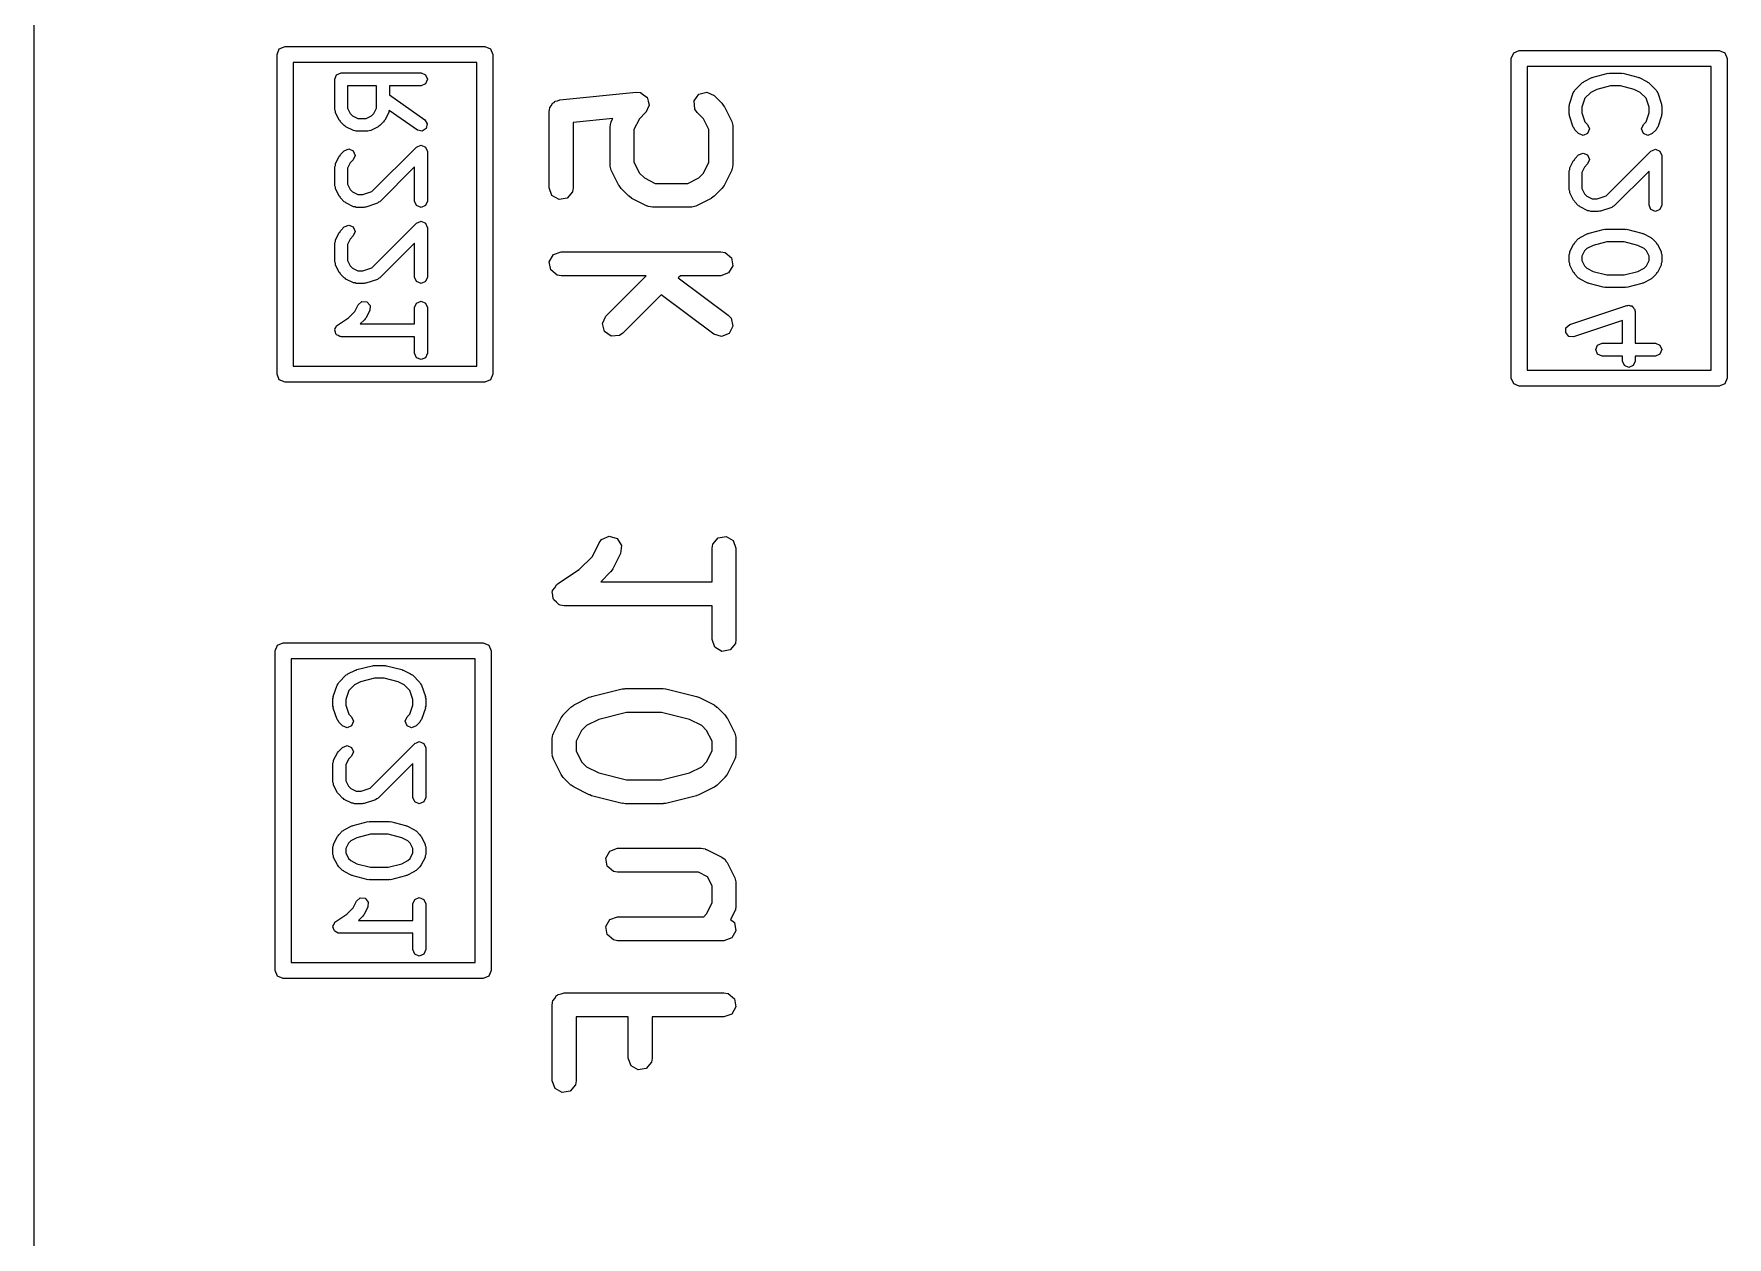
# Model space of a CAD drawing. Extents: x 98.9 to 179, y -122.8 to -42.7.
# Drawn here: x 144.71 to 155.3, y -103.57 to -96.04 of the extents above; entities that cross this region are included whole.
import ezdxf

# ---------------------------------------------------------------- set-up
doc = ezdxf.new("R2010")
doc.units = 0
doc.layers.add('BLACK', color=7, linetype='CONTINUOUS')

msp = doc.modelspace()

# ---------------------------------------------------------------- linework, layer by layer
at = {"layer": 'BLACK', "linetype": 'CONTINUOUS'}
for p, q in [((144.707, -94.9778), (144.707, -105.464)), ((146.228, -96.1723), (146.242, -96.1369)), ((146.228, -98.1723), (146.228, -96.1723)), ((146.242, -96.1369), (146.278, -96.1223)), ((146.278, -96.1223), (147.528, -96.1223)), ((147.528, -96.1223), (147.563, -96.1369)), ((147.563, -96.1369), (147.578, -96.1723)), ((147.578, -96.1723), (147.578, -98.1723)), ((153.949, -96.1977), (153.964, -96.1623)), ((153.964, -96.1623), (153.999, -96.1477)), ((153.999, -96.1477), (155.249, -96.1477)), ((155.249, -96.1477), (155.285, -96.1623)), ((155.285, -96.1623), (155.299, -96.1977)), ((146.328, -96.2223), (146.328, -98.1223)), ((147.478, -96.2223), (146.328, -96.2223)), ((147.478, -98.1223), (147.478, -96.2223)), ((153.949, -98.1977), (153.949, -96.1977)), ((154.049, -96.2477), (154.049, -98.1477)), ((155.199, -96.2477), (154.049, -96.2477)), ((155.199, -98.1477), (155.199, -96.2477)), ((155.299, -96.1977), (155.299, -98.1977)), ((146.589, -96.3271), (146.601, -96.2988)), ((146.589, -96.5175), (146.589, -96.3271)), ((146.601, -96.2988), (146.629, -96.2871)), ((146.629, -96.2871), (147.129, -96.2871)), ((146.669, -96.3671), (146.669, -96.5081)), ((146.851, -96.3671), (146.669, -96.3671)), ((146.851, -96.5081), (146.851, -96.3671)), ((147.129, -96.3671), (146.931, -96.3671)), ((146.931, -96.3671), (146.931, -96.4253)), ((147.129, -96.2871), (147.157, -96.2988)), ((147.157, -96.3553), (147.129, -96.3671)), ((147.157, -96.2988), (147.169, -96.3271)), ((147.169, -96.3271), (147.157, -96.3553)), ((154.346, -96.3956), (154.394, -96.348)), ((154.394, -96.348), (154.4, -96.3455)), ((154.4, -96.3455), (154.404, -96.3405)), ((154.404, -96.3405), (154.452, -96.3167)), ((154.452, -96.3167), (154.456, -96.3164)), ((154.456, -96.3164), (154.46, -96.3137)), ((154.46, -96.3137), (154.555, -96.2898)), ((154.57, -96.3687), (154.484, -96.3902)), ((154.555, -96.2898), (154.56, -96.2906)), ((154.56, -96.2906), (154.565, -96.2887)), ((154.565, -96.2887), (154.636, -96.2887)), ((154.631, -96.3687), (154.57, -96.3687)), ((154.718, -96.3902), (154.631, -96.3687)), ((154.636, -96.2887), (154.641, -96.2906)), ((154.641, -96.2906), (154.646, -96.2898)), ((154.646, -96.2898), (154.741, -96.3137)), ((154.741, -96.3137), (154.745, -96.3164)), ((154.745, -96.3164), (154.749, -96.3167)), ((154.749, -96.3167), (154.797, -96.3405)), ((154.797, -96.3405), (154.801, -96.3455)), ((154.801, -96.3455), (154.807, -96.348)), ((154.807, -96.348), (154.855, -96.3956)), ((146.931, -96.4253), (147.152, -96.58)), ((147.935, -96.5038), (147.945, -96.4916)), ((147.945, -96.4916), (147.951, -96.4771)), ((147.951, -96.4771), (147.961, -96.4725)), ((147.961, -96.4725), (147.968, -96.4645)), ((147.968, -96.4645), (147.983, -96.4617)), ((147.983, -96.4617), (147.998, -96.4548)), ((147.998, -96.4548), (148.474, -96.4072)), ((148.474, -96.4072), (148.5, -96.4091)), ((148.5, -96.4091), (148.5, -96.4094)), ((148.5, -96.4094), (148.501, -96.4094)), ((148.501, -96.4094), (148.521, -96.4238)), ((148.521, -96.4238), (148.542, -96.438)), ((148.542, -96.438), (148.542, -96.4385)), ((148.542, -96.4385), (148.543, -96.4388)), ((148.543, -96.4388), (148.549, -96.4632)), ((148.556, -96.4884), (148.545, -96.5112)), ((148.549, -96.4632), (148.556, -96.4874)), ((148.556, -96.4874), (148.556, -96.4879)), ((148.556, -96.4879), (148.556, -96.4884)), ((148.837, -96.4624), (148.867, -96.4204)), ((148.842, -96.5135), (148.837, -96.4624)), ((148.867, -96.4204), (148.916, -96.4071)), ((148.916, -96.4071), (148.963, -96.4288)), ((148.963, -96.4288), (149.011, -96.4764)), ((149.011, -96.4764), (149.023, -96.4948)), ((154.311, -96.4953), (154.313, -96.4892)), ((154.313, -96.4827), (154.336, -96.4112)), ((154.313, -96.4892), (154.313, -96.4827)), ((154.336, -96.4112), (154.343, -96.4042)), ((154.343, -96.4042), (154.346, -96.3956)), ((154.409, -96.4455), (154.391, -96.5018)), ((154.446, -96.4091), (154.409, -96.4455)), ((154.484, -96.3902), (154.446, -96.4091)), ((154.755, -96.4091), (154.718, -96.3902)), ((154.792, -96.4455), (154.755, -96.4091)), ((154.811, -96.5018), (154.792, -96.4455)), ((154.855, -96.3956), (154.859, -96.4042)), ((154.859, -96.4042), (154.865, -96.4112)), ((154.865, -96.4112), (154.889, -96.4827)), ((154.889, -96.4827), (154.888, -96.4892)), ((154.888, -96.4892), (154.891, -96.4953)), ((146.593, -96.5261), (146.589, -96.5175)), ((146.593, -96.5354), (146.593, -96.5261)), ((146.617, -96.583), (146.593, -96.5354)), ((146.622, -96.5874), (146.617, -96.583)), ((146.625, -96.5934), (146.622, -96.5874)), ((146.648, -96.6172), (146.625, -96.5934)), ((146.669, -96.5081), (146.686, -96.5415)), ((146.686, -96.5415), (146.7, -96.5561)), ((146.7, -96.5561), (146.734, -96.5728)), ((146.734, -96.5728), (146.786, -96.5728)), ((146.786, -96.5728), (146.82, -96.5561)), ((146.82, -96.5561), (146.834, -96.5415)), ((146.834, -96.5415), (146.851, -96.5081)), ((146.895, -96.5934), (146.872, -96.6172)), ((146.898, -96.5874), (146.895, -96.5934)), ((146.903, -96.583), (146.898, -96.5874)), ((146.927, -96.5354), (146.903, -96.583)), ((146.929, -96.5217), (146.927, -96.5261)), ((146.927, -96.5261), (146.927, -96.5354)), ((147.106, -96.6455), (146.929, -96.5217)), ((147.152, -96.58), (147.168, -96.6058)), ((147.93, -96.5238), (147.932, -96.521)), ((147.931, -96.5255), (147.93, -96.5238)), ((147.93, -96.5294), (147.931, -96.5255)), ((147.93, -97.0056), (147.93, -96.5294)), ((147.932, -96.521), (147.935, -96.5038)), ((148.328, -96.5725), (148.08, -96.5973)), ((148.08, -96.5973), (148.08, -97.0056)), ((148.311, -96.6247), (148.316, -96.599)), ((148.316, -96.599), (148.319, -96.5956)), ((148.319, -96.5911), (148.328, -96.5725)), ((148.319, -96.5956), (148.319, -96.5911)), ((148.495, -96.5739), (148.461, -96.6424)), ((148.534, -96.5349), (148.495, -96.5739)), ((148.535, -96.5344), (148.534, -96.5349)), ((148.545, -96.5112), (148.535, -96.5342)), ((148.535, -96.5342), (148.535, -96.5344)), ((148.857, -96.5349), (148.842, -96.5135)), ((148.896, -96.5739), (148.857, -96.5349)), ((148.93, -96.6424), (148.896, -96.5739)), ((149.023, -96.4948), (149.025, -96.4959)), ((149.025, -96.4959), (149.072, -96.5911)), ((149.072, -96.5911), (149.08, -96.6161)), ((154.311, -96.5429), (154.311, -96.4953)), ((154.313, -96.549), (154.311, -96.5429)), ((154.313, -96.5556), (154.313, -96.549)), ((154.336, -96.627), (154.313, -96.5556)), ((154.391, -96.5018), (154.391, -96.5364)), ((154.391, -96.5364), (154.409, -96.5928)), ((154.409, -96.5928), (154.426, -96.6099)), ((154.775, -96.6099), (154.792, -96.5928)), ((154.792, -96.5928), (154.811, -96.5364)), ((154.811, -96.5364), (154.811, -96.5018)), ((154.889, -96.5556), (154.865, -96.627)), ((154.891, -96.5429), (154.888, -96.549)), ((154.888, -96.549), (154.889, -96.5556)), ((154.891, -96.4953), (154.891, -96.5429)), ((146.654, -96.6198), (146.648, -96.6172)), ((146.659, -96.6247), (146.654, -96.6198)), ((146.706, -96.6486), (146.659, -96.6247)), ((146.716, -96.6492), (146.706, -96.6486)), ((146.724, -96.6528), (146.716, -96.6492)), ((146.796, -96.6528), (146.724, -96.6528)), ((146.804, -96.6492), (146.796, -96.6528)), ((146.814, -96.6486), (146.804, -96.6492)), ((146.861, -96.6247), (146.814, -96.6486)), ((146.865, -96.6198), (146.861, -96.6247)), ((146.872, -96.6172), (146.865, -96.6198)), ((147.136, -96.6522), (147.106, -96.6455)), ((147.162, -96.6357), (147.136, -96.6522)), ((147.168, -96.6058), (147.162, -96.6357)), ((148.311, -96.8628), (148.311, -96.6247)), ((148.461, -96.6424), (148.461, -96.8451)), ((148.93, -96.8451), (148.93, -96.6424)), ((149.08, -96.6161), (149.079, -96.6205)), ((149.079, -96.6205), (149.08, -96.6247)), ((149.08, -96.6247), (149.08, -96.8628)), ((154.343, -96.634), (154.336, -96.627)), ((154.346, -96.6426), (154.343, -96.634)), ((154.37, -96.6665), (154.346, -96.6426)), ((154.398, -96.6782), (154.37, -96.6665)), ((154.426, -96.6665), (154.398, -96.6782)), ((154.426, -96.6099), (154.438, -96.6382)), ((154.438, -96.6382), (154.426, -96.6665)), ((154.763, -96.6382), (154.775, -96.6099)), ((154.775, -96.6665), (154.763, -96.6382)), ((154.803, -96.6782), (154.775, -96.6665)), ((154.831, -96.6665), (154.803, -96.6782)), ((154.855, -96.6426), (154.831, -96.6665)), ((154.859, -96.634), (154.855, -96.6426)), ((154.865, -96.627), (154.859, -96.634)), ((146.593, -96.8568), (146.617, -96.8092)), ((146.617, -96.8092), (146.622, -96.8049)), ((146.622, -96.8049), (146.625, -96.7988)), ((146.625, -96.7988), (146.648, -96.775)), ((146.648, -96.775), (146.677, -96.7633)), ((146.677, -96.7633), (146.705, -96.775)), ((146.705, -96.775), (146.717, -96.8033)), ((146.717, -96.8033), (146.705, -96.8315)), ((146.822, -97.0302), (147.101, -96.7512)), ((147.101, -96.7512), (147.109, -96.7477)), ((147.109, -96.7477), (147.129, -96.7394)), ((147.129, -96.7394), (147.157, -96.7512)), ((147.157, -96.7512), (147.169, -96.7794)), ((147.169, -96.7794), (147.169, -97.089)), ((154.346, -96.8242), (154.37, -96.8004)), ((154.37, -96.8004), (154.398, -96.7887)), ((154.398, -96.7887), (154.426, -96.8004)), ((154.426, -96.8004), (154.438, -96.8287)), ((154.543, -97.0556), (154.822, -96.7766)), ((154.822, -96.7766), (154.832, -96.7724)), ((154.832, -96.7724), (154.851, -96.7648)), ((154.851, -96.7648), (154.879, -96.7766)), ((154.879, -96.7766), (154.891, -96.8048)), ((154.891, -96.8048), (154.891, -97.1144)), ((146.589, -96.8747), (146.593, -96.8661)), ((146.589, -96.9937), (146.589, -96.8747)), ((146.593, -96.8661), (146.593, -96.8568)), ((146.686, -96.8508), (146.669, -96.8841)), ((146.669, -96.8841), (146.669, -96.9843)), ((146.705, -96.8315), (146.686, -96.8508)), ((147.089, -96.876), (146.872, -97.0934)), ((147.089, -97.089), (147.089, -96.876)), ((148.313, -96.867), (148.311, -96.8628)), ((148.312, -96.8713), (148.313, -96.867)), ((148.319, -96.8963), (148.312, -96.8713)), ((148.367, -96.9916), (148.319, -96.8963)), ((148.461, -96.8451), (148.495, -96.9136)), ((148.495, -96.9136), (148.526, -96.944)), ((148.866, -96.944), (148.896, -96.9136)), ((148.896, -96.9136), (148.93, -96.8451)), ((149.072, -96.8963), (149.025, -96.9916)), ((149.073, -96.8919), (149.072, -96.8963)), ((149.076, -96.8884), (149.073, -96.8919)), ((149.08, -96.8628), (149.076, -96.8884)), ((154.311, -96.9001), (154.314, -96.8915)), ((154.311, -97.0191), (154.311, -96.9001)), ((154.314, -96.8915), (154.315, -96.8822)), ((154.315, -96.8822), (154.339, -96.8346)), ((154.339, -96.8346), (154.344, -96.8303)), ((154.344, -96.8303), (154.346, -96.8242)), ((154.407, -96.8762), (154.391, -96.9095)), ((154.391, -96.9095), (154.391, -97.0097)), ((154.426, -96.8569), (154.407, -96.8762)), ((154.438, -96.8287), (154.426, -96.8569)), ((154.811, -96.9014), (154.593, -97.1188)), ((154.811, -97.1144), (154.811, -96.9014)), ((146.593, -97.0023), (146.589, -96.9937)), ((146.593, -97.0116), (146.593, -97.0023)), ((146.617, -97.0592), (146.593, -97.0116)), ((146.669, -96.9843), (146.686, -97.0177)), ((146.686, -97.0177), (146.7, -97.0323)), ((147.948, -97.0538), (147.93, -97.0056)), ((148.08, -97.0056), (148.076, -97.0313)), ((148.368, -96.9927), (148.367, -96.9916)), ((148.381, -97.011), (148.368, -96.9927)), ((148.428, -97.0587), (148.381, -97.011)), ((148.526, -96.944), (148.594, -96.9783)), ((148.594, -96.9783), (148.797, -96.9783)), ((148.797, -96.9783), (148.866, -96.944)), ((149.011, -97.011), (148.963, -97.0587)), ((149.025, -96.9916), (149.011, -97.0096)), ((149.011, -97.0096), (149.011, -97.011)), ((154.314, -97.0277), (154.311, -97.0191)), ((154.391, -97.0097), (154.407, -97.0431)), ((146.622, -97.0635), (146.617, -97.0592)), ((146.625, -97.0696), (146.622, -97.0635)), ((146.648, -97.0934), (146.625, -97.0696)), ((146.654, -97.096), (146.648, -97.0934)), ((146.659, -97.1009), (146.654, -97.096)), ((146.706, -97.1247), (146.659, -97.1009)), ((146.7, -97.0323), (146.734, -97.049)), ((146.716, -97.1254), (146.706, -97.1247)), ((146.724, -97.129), (146.716, -97.1254)), ((146.734, -97.049), (146.765, -97.049)), ((146.765, -97.049), (146.822, -97.0302)), ((146.778, -97.1264), (146.772, -97.129)), ((146.784, -97.1269), (146.778, -97.1264)), ((146.856, -97.1031), (146.784, -97.1269)), ((146.863, -97.097), (146.856, -97.1031)), ((146.872, -97.0934), (146.863, -97.097)), ((147.101, -97.1172), (147.089, -97.089)), ((147.129, -97.129), (147.101, -97.1172)), ((147.157, -97.1172), (147.129, -97.129)), ((147.169, -97.089), (147.157, -97.1172)), ((147.992, -97.0795), (147.948, -97.0538)), ((148.043, -97.0706), (147.992, -97.0795)), ((148.076, -97.0313), (148.043, -97.0706)), ((148.43, -97.0594), (148.428, -97.0587)), ((148.448, -97.0727), (148.43, -97.0594)), ((148.543, -97.1203), (148.448, -97.0727)), ((148.548, -97.1208), (148.543, -97.1203)), ((148.551, -97.1237), (148.548, -97.1208)), ((148.577, -97.1283), (148.551, -97.1237)), ((148.815, -97.1283), (148.577, -97.1283)), ((148.819, -97.1267), (148.815, -97.1283)), ((148.823, -97.1278), (148.819, -97.1267)), ((148.848, -97.1203), (148.823, -97.1278)), ((148.943, -97.0727), (148.848, -97.1203)), ((148.945, -97.0715), (148.943, -97.0727)), ((148.963, -97.0587), (148.945, -97.0715)), ((154.315, -97.037), (154.314, -97.0277)), ((154.339, -97.0846), (154.315, -97.037)), ((154.344, -97.0889), (154.339, -97.0846)), ((154.346, -97.095), (154.344, -97.0889)), ((154.37, -97.1188), (154.346, -97.095)), ((154.376, -97.1214), (154.37, -97.1188)), ((154.38, -97.1263), (154.376, -97.1214)), ((154.428, -97.1501), (154.38, -97.1263)), ((154.407, -97.0431), (154.422, -97.0577)), ((154.422, -97.0577), (154.455, -97.0744)), ((154.455, -97.0744), (154.487, -97.0744)), ((154.487, -97.0744), (154.543, -97.0556)), ((154.578, -97.1285), (154.506, -97.1523)), ((154.585, -97.1224), (154.578, -97.1285)), ((154.593, -97.1188), (154.585, -97.1224)), ((154.822, -97.1426), (154.811, -97.1144)), ((154.891, -97.1144), (154.879, -97.1426)), ((146.772, -97.129), (146.724, -97.129)), ((146.822, -97.5064), (147.101, -97.2273)), ((147.101, -97.2273), (147.129, -97.2156)), ((147.129, -97.2156), (147.157, -97.2273)), ((147.157, -97.2273), (147.167, -97.2518)), ((154.437, -97.1508), (154.428, -97.1501)), ((154.446, -97.1544), (154.437, -97.1508)), ((154.493, -97.1544), (154.446, -97.1544)), ((154.5, -97.1518), (154.493, -97.1544)), ((154.506, -97.1523), (154.5, -97.1518)), ((154.851, -97.1544), (154.822, -97.1426)), ((154.879, -97.1426), (154.851, -97.1544)), ((146.593, -97.333), (146.617, -97.2854)), ((146.593, -97.3423), (146.593, -97.333)), ((146.617, -97.2854), (146.622, -97.281)), ((146.622, -97.281), (146.625, -97.275)), ((146.625, -97.275), (146.648, -97.2512)), ((146.648, -97.2512), (146.677, -97.2394)), ((146.686, -97.3269), (146.669, -97.3603)), ((146.677, -97.2394), (146.705, -97.2512)), ((146.705, -97.3077), (146.686, -97.3269)), ((146.705, -97.2512), (146.717, -97.2794)), ((146.717, -97.2794), (146.705, -97.3077)), ((147.167, -97.2518), (147.169, -97.2556)), ((147.169, -97.2556), (147.169, -97.5652)), ((154.346, -97.348), (154.37, -97.3242)), ((154.37, -97.3242), (154.376, -97.3217)), ((154.376, -97.3217), (154.38, -97.3167)), ((154.38, -97.3167), (154.428, -97.2929)), ((154.428, -97.2929), (154.432, -97.2926)), ((154.432, -97.2926), (154.436, -97.2898)), ((154.436, -97.2898), (154.531, -97.266)), ((154.531, -97.266), (154.536, -97.2668)), ((154.536, -97.2668), (154.541, -97.2648)), ((154.541, -97.2648), (154.66, -97.2648)), ((154.66, -97.2648), (154.665, -97.2668)), ((154.665, -97.2668), (154.67, -97.266)), ((154.67, -97.266), (154.765, -97.2898)), ((154.765, -97.2898), (154.769, -97.2926)), ((154.769, -97.2926), (154.773, -97.2929)), ((154.773, -97.2929), (154.821, -97.3167)), ((154.821, -97.3167), (154.825, -97.3217)), ((154.825, -97.3217), (154.831, -97.3242)), ((154.831, -97.3242), (154.855, -97.348)), ((146.589, -97.3509), (146.593, -97.3423)), ((146.589, -97.4699), (146.589, -97.3509)), ((146.669, -97.3603), (146.669, -97.4605)), ((147.089, -97.3522), (146.872, -97.5696)), ((147.089, -97.5652), (147.089, -97.3522)), ((147.931, -97.4688), (147.957, -97.4244)), ((147.957, -97.4244), (148.005, -97.4068)), ((148.005, -97.4068), (149.005, -97.4068)), ((149.005, -97.4068), (149.031, -97.4113)), ((149.031, -97.4113), (149.07, -97.4443)), ((149.07, -97.4443), (149.079, -97.4948)), ((154.311, -97.4239), (154.314, -97.4153)), ((154.311, -97.4715), (154.311, -97.4239)), ((154.314, -97.4153), (154.315, -97.406)), ((154.315, -97.406), (154.339, -97.3584)), ((154.339, -97.3584), (154.344, -97.3541)), ((154.344, -97.3541), (154.346, -97.348)), ((154.407, -97.4), (154.391, -97.4333)), ((154.391, -97.4333), (154.391, -97.4621)), ((154.422, -97.3853), (154.407, -97.4)), ((154.46, -97.3664), (154.422, -97.3853)), ((154.546, -97.3448), (154.46, -97.3664)), ((154.655, -97.3448), (154.546, -97.3448)), ((154.741, -97.3664), (154.655, -97.3448)), ((154.779, -97.3853), (154.741, -97.3664)), ((154.794, -97.4), (154.779, -97.3853)), ((154.811, -97.4333), (154.794, -97.4)), ((154.811, -97.4621), (154.811, -97.4333)), ((154.855, -97.348), (154.858, -97.3541)), ((154.858, -97.3541), (154.863, -97.3584)), ((154.863, -97.3584), (154.886, -97.406)), ((154.886, -97.406), (154.887, -97.4153)), ((154.887, -97.4153), (154.891, -97.4239)), ((154.891, -97.4239), (154.891, -97.4715)), ((146.593, -97.4785), (146.589, -97.4699)), ((146.593, -97.4878), (146.593, -97.4785)), ((146.617, -97.5354), (146.593, -97.4878)), ((146.622, -97.5397), (146.617, -97.5354)), ((146.625, -97.5458), (146.622, -97.5397)), ((146.648, -97.5696), (146.625, -97.5458)), ((146.669, -97.4605), (146.686, -97.4938)), ((146.686, -97.4938), (146.7, -97.5085)), ((146.7, -97.5085), (146.734, -97.5252)), ((146.734, -97.5252), (146.765, -97.5252)), ((146.765, -97.5252), (146.822, -97.5064)), ((147.94, -97.5193), (147.931, -97.4688)), ((147.98, -97.5523), (147.94, -97.5193)), ((148.005, -97.5568), (147.98, -97.5523)), ((149.053, -97.5393), (149.005, -97.5568)), ((149.079, -97.4948), (149.053, -97.5393)), ((154.314, -97.4801), (154.311, -97.4715)), ((154.315, -97.4894), (154.314, -97.4801)), ((154.339, -97.537), (154.315, -97.4894)), ((154.344, -97.5413), (154.339, -97.537)), ((154.346, -97.5474), (154.344, -97.5413)), ((154.37, -97.5712), (154.346, -97.5474)), ((154.391, -97.4621), (154.407, -97.4954)), ((154.407, -97.4954), (154.422, -97.5101)), ((154.422, -97.5101), (154.46, -97.529)), ((154.46, -97.529), (154.546, -97.5506)), ((154.546, -97.5506), (154.655, -97.5506)), ((154.655, -97.5506), (154.741, -97.529)), ((154.741, -97.529), (154.779, -97.5101)), ((154.779, -97.5101), (154.794, -97.4954)), ((154.794, -97.4954), (154.811, -97.4621)), ((154.855, -97.5474), (154.831, -97.5712)), ((154.858, -97.5413), (154.855, -97.5474)), ((154.863, -97.537), (154.858, -97.5413)), ((154.886, -97.4894), (154.863, -97.537)), ((154.887, -97.4801), (154.886, -97.4894)), ((154.891, -97.4715), (154.887, -97.4801)), ((146.654, -97.5721), (146.648, -97.5696)), ((146.659, -97.5771), (146.654, -97.5721)), ((146.706, -97.6009), (146.659, -97.5771)), ((146.716, -97.6016), (146.706, -97.6009)), ((146.724, -97.6052), (146.716, -97.6016)), ((146.772, -97.6052), (146.724, -97.6052)), ((146.778, -97.6026), (146.772, -97.6052)), ((146.784, -97.6031), (146.778, -97.6026)), ((146.856, -97.5793), (146.784, -97.6031)), ((146.863, -97.5732), (146.856, -97.5793)), ((146.872, -97.5696), (146.863, -97.5732)), ((147.101, -97.5934), (147.089, -97.5652)), ((147.129, -97.6052), (147.101, -97.5934)), ((147.157, -97.5934), (147.129, -97.6052)), ((147.169, -97.5652), (147.157, -97.5934)), ((148.538, -97.5568), (148.005, -97.5568)), ((148.285, -97.8097), (148.538, -97.5568)), ((148.751, -97.5568), (148.738, -97.5689)), ((148.738, -97.5689), (149.05, -97.8028)), ((149.005, -97.5568), (148.751, -97.5568)), ((154.376, -97.5737), (154.37, -97.5712)), ((154.38, -97.5787), (154.376, -97.5737)), ((154.428, -97.6025), (154.38, -97.5787)), ((154.432, -97.6028), (154.428, -97.6025)), ((154.436, -97.6056), (154.432, -97.6028)), ((154.531, -97.6294), (154.436, -97.6056)), ((154.536, -97.6286), (154.531, -97.6294)), ((154.541, -97.6306), (154.536, -97.6286)), ((154.66, -97.6306), (154.541, -97.6306)), ((154.665, -97.6286), (154.66, -97.6306)), ((154.67, -97.6294), (154.665, -97.6286)), ((154.765, -97.6056), (154.67, -97.6294)), ((154.769, -97.6028), (154.765, -97.6056)), ((154.773, -97.6025), (154.769, -97.6028)), ((154.821, -97.5787), (154.773, -97.6025)), ((154.825, -97.5737), (154.821, -97.5787)), ((154.831, -97.5712), (154.825, -97.5737)), ((146.715, -97.7796), (146.736, -97.7377)), ((146.736, -97.7377), (146.759, -97.7177)), ((146.759, -97.7177), (146.79, -97.7199)), ((146.79, -97.7199), (146.81, -97.743)), ((146.81, -97.743), (146.808, -97.7735)), ((147.089, -97.7556), (147.101, -97.7273)), ((147.089, -97.8585), (147.089, -97.7556)), ((147.101, -97.7273), (147.129, -97.7156)), ((147.129, -97.7156), (147.157, -97.7273)), ((147.157, -97.7273), (147.169, -97.7556)), ((147.169, -97.7556), (147.169, -98.0413)), ((148.631, -97.6761), (148.392, -97.9158)), ((148.96, -97.9228), (148.631, -97.6761)), ((154.314, -97.8621), (154.671, -97.7431)), ((154.671, -97.7431), (154.678, -97.7436)), ((154.678, -97.7436), (154.684, -97.741)), ((154.684, -97.741), (154.693, -97.7446)), ((154.693, -97.7446), (154.702, -97.7453)), ((154.702, -97.7453), (154.706, -97.7502)), ((154.706, -97.7502), (154.712, -97.7527)), ((154.712, -97.7527), (154.716, -97.7613)), ((154.716, -97.7613), (154.722, -97.7684)), ((146.601, -97.8702), (146.605, -97.8686)), ((146.605, -97.8686), (146.607, -97.8652)), ((146.607, -97.8652), (146.675, -97.8198)), ((146.675, -97.8198), (146.715, -97.7796)), ((146.776, -97.8315), (146.749, -97.8585)), ((146.749, -97.8585), (147.089, -97.8585)), ((146.779, -97.8255), (146.776, -97.8315)), ((146.784, -97.8211), (146.779, -97.8255)), ((146.808, -97.7735), (146.784, -97.8211)), ((148.264, -97.8562), (148.285, -97.8097)), ((148.277, -97.9058), (148.264, -97.8562)), ((149.05, -97.8028), (149.068, -97.8218)), ((149.068, -97.8218), (149.08, -97.8717)), ((154.291, -97.8822), (154.314, -97.8621)), ((154.644, -97.8365), (154.339, -97.938)), ((154.644, -97.9791), (154.644, -97.8365)), ((154.722, -97.7684), (154.721, -97.775)), ((154.721, -97.775), (154.724, -97.781)), ((154.724, -97.781), (154.724, -97.9791)), ((146.589, -97.8985), (146.591, -97.8947)), ((146.593, -97.9093), (146.589, -97.8985)), ((146.59, -97.8906), (146.596, -97.881)), ((146.591, -97.8947), (146.59, -97.8906)), ((146.596, -97.9207), (146.593, -97.9093)), ((146.596, -97.881), (146.601, -97.8702)), ((146.599, -97.923), (146.596, -97.9207)), ((146.601, -97.9268), (146.599, -97.923)), ((146.611, -97.9312), (146.601, -97.9268)), ((146.621, -97.9377), (146.611, -97.9312)), ((146.625, -97.9369), (146.621, -97.9377)), ((146.629, -97.9385), (146.625, -97.9369)), ((147.089, -97.9385), (146.629, -97.9385)), ((147.089, -98.0413), (147.089, -97.9385)), ((148.319, -97.9352), (148.277, -97.9058)), ((148.37, -97.9307), (148.319, -97.9352)), ((148.392, -97.9158), (148.37, -97.9307)), ((149.009, -97.9377), (148.96, -97.9228)), ((149.056, -97.9175), (149.009, -97.9377)), ((149.08, -97.8717), (149.056, -97.9175)), ((154.289, -97.9127), (154.291, -97.8822)), ((154.309, -97.9359), (154.289, -97.9127)), ((154.339, -97.938), (154.309, -97.9359)), ((147.101, -98.0696), (147.089, -98.0413)), ((147.129, -98.0813), (147.101, -98.0696)), ((147.157, -98.0696), (147.129, -98.0813)), ((147.169, -98.0413), (147.157, -98.0696)), ((154.477, -98.0191), (154.489, -97.9908)), ((154.489, -98.0474), (154.477, -98.0191)), ((154.489, -97.9908), (154.517, -97.9791)), ((154.517, -98.0591), (154.489, -98.0474)), ((154.517, -97.9791), (154.644, -97.9791)), ((154.644, -98.0591), (154.517, -98.0591)), ((154.644, -98.0906), (154.644, -98.0591)), ((154.724, -97.9791), (154.851, -97.9791)), ((154.851, -98.0591), (154.724, -98.0591)), ((154.724, -98.0591), (154.724, -98.0906)), ((154.851, -97.9791), (154.879, -97.9908)), ((154.879, -98.0474), (154.851, -98.0591)), ((154.879, -97.9908), (154.891, -98.0191)), ((154.891, -98.0191), (154.879, -98.0474)), ((146.242, -98.2077), (146.228, -98.1723)), ((146.328, -98.1223), (147.478, -98.1223)), ((147.578, -98.1723), (147.563, -98.2077)), ((154.049, -98.1477), (155.199, -98.1477)), ((154.656, -98.1188), (154.644, -98.0906)), ((154.684, -98.1306), (154.656, -98.1188)), ((154.712, -98.1188), (154.684, -98.1306)), ((154.724, -98.0906), (154.712, -98.1188)), ((146.278, -98.2223), (146.242, -98.2077)), ((147.528, -98.2223), (146.278, -98.2223)), ((147.563, -98.2077), (147.528, -98.2223)), ((153.964, -98.2331), (153.949, -98.1977)), ((153.999, -98.2477), (153.964, -98.2331)), ((155.249, -98.2477), (153.999, -98.2477)), ((155.285, -98.2331), (155.249, -98.2477)), ((155.299, -98.1977), (155.285, -98.2331)), ((148.201, -99.3129), (148.243, -99.2285)), ((148.243, -99.2285), (148.258, -99.2076)), ((148.258, -99.2076), (148.305, -99.1872)), ((148.305, -99.1872), (148.355, -99.2018)), ((148.355, -99.2018), (148.383, -99.2446)), ((148.383, -99.2446), (148.377, -99.2956)), ((148.949, -99.262), (148.954, -99.2364)), ((148.954, -99.2364), (148.987, -99.1971)), ((148.987, -99.1971), (149.037, -99.1882)), ((149.037, -99.1882), (149.082, -99.2138)), ((149.082, -99.2138), (149.099, -99.262)), ((148.119, -99.3942), (148.201, -99.3129)), ((148.377, -99.2956), (148.329, -99.3908)), ((148.949, -99.4728), (148.949, -99.262)), ((149.099, -99.262), (149.099, -99.8335)), ((147.983, -99.4854), (148.119, -99.3942)), ((148.315, -99.4103), (148.253, -99.4728)), ((148.316, -99.4088), (148.315, -99.4103)), ((148.329, -99.3908), (148.316, -99.4088)), ((147.95, -99.5347), (147.952, -99.531)), ((147.954, -99.5562), (147.95, -99.5347)), ((147.952, -99.5267), (147.965, -99.5092)), ((147.952, -99.531), (147.952, -99.5267)), ((147.955, -99.5779), (147.954, -99.5562)), ((147.965, -99.5092), (147.976, -99.4903)), ((147.976, -99.4903), (147.98, -99.4888)), ((147.98, -99.4888), (147.983, -99.4854)), ((148.253, -99.4728), (148.949, -99.4728)), ((147.958, -99.581), (147.955, -99.5779)), ((147.959, -99.5853), (147.958, -99.581)), ((147.976, -99.5992), (147.959, -99.5853)), ((147.991, -99.615), (147.976, -99.5992)), ((147.995, -99.6155), (147.991, -99.615)), ((147.999, -99.6182), (147.995, -99.6155)), ((148.024, -99.6228), (147.999, -99.6182)), ((148.949, -99.6228), (148.024, -99.6228)), ((148.949, -99.8335), (148.949, -99.6228)), ((146.217, -99.9049), (146.231, -99.8695)), ((146.231, -99.8695), (146.267, -99.8549)), ((146.267, -99.8549), (147.517, -99.8549)), ((147.517, -99.8549), (147.552, -99.8695)), ((147.552, -99.8695), (147.567, -99.9049)), ((148.967, -99.8817), (148.949, -99.8335)), ((149.011, -99.9073), (148.967, -99.8817)), ((149.095, -99.8591), (149.062, -99.8984)), ((149.099, -99.8335), (149.095, -99.8591)), ((146.217, -101.905), (146.217, -99.9049)), ((146.317, -99.9549), (146.317, -101.855)), ((147.467, -99.9549), (146.317, -99.9549)), ((147.467, -101.855), (147.467, -99.9549)), ((147.567, -99.9049), (147.567, -101.905)), ((149.062, -99.8984), (149.011, -99.9073)), ((146.614, -100.103), (146.661, -100.055)), ((146.661, -100.055), (146.667, -100.053)), ((146.667, -100.053), (146.672, -100.048)), ((146.672, -100.048), (146.719, -100.024)), ((146.719, -100.024), (146.724, -100.024)), ((146.724, -100.024), (146.727, -100.021)), ((146.727, -100.021), (146.823, -99.997)), ((146.837, -100.076), (146.751, -100.097)), ((146.823, -99.997), (146.828, -99.9978)), ((146.828, -99.9978), (146.832, -99.9959)), ((146.832, -99.9959), (146.904, -99.9959)), ((146.899, -100.076), (146.837, -100.076)), ((146.985, -100.097), (146.899, -100.076)), ((146.904, -99.9959), (146.908, -99.9978)), ((146.908, -99.9978), (146.913, -99.997)), ((146.913, -99.997), (147.009, -100.021)), ((147.009, -100.021), (147.012, -100.024)), ((147.012, -100.024), (147.017, -100.024)), ((147.017, -100.024), (147.064, -100.048)), ((147.064, -100.048), (147.069, -100.053)), ((147.069, -100.053), (147.075, -100.055)), ((147.075, -100.055), (147.122, -100.103)), ((146.578, -100.203), (146.581, -100.196)), ((146.58, -100.19), (146.604, -100.118)), ((146.581, -100.196), (146.58, -100.19)), ((146.604, -100.118), (146.61, -100.111)), ((146.61, -100.111), (146.614, -100.103)), ((146.677, -100.153), (146.658, -100.209)), ((146.713, -100.116), (146.677, -100.153)), ((146.751, -100.097), (146.713, -100.116)), ((147.023, -100.116), (146.985, -100.097)), ((147.059, -100.153), (147.023, -100.116)), ((147.078, -100.209), (147.059, -100.153)), ((147.122, -100.103), (147.126, -100.111)), ((147.126, -100.111), (147.132, -100.118)), ((147.132, -100.118), (147.156, -100.19)), ((147.156, -100.19), (147.155, -100.196)), ((147.155, -100.196), (147.158, -100.203)), ((148.086, -100.243), (148.181, -100.195)), ((148.181, -100.195), (148.194, -100.191)), ((148.194, -100.191), (148.196, -100.189)), ((148.196, -100.189), (148.387, -100.142)), ((148.387, -100.142), (148.402, -100.141)), ((148.402, -100.141), (148.405, -100.139)), ((148.405, -100.139), (148.643, -100.139)), ((148.643, -100.139), (148.658, -100.142)), ((148.658, -100.142), (148.661, -100.142)), ((148.661, -100.142), (148.852, -100.189)), ((148.852, -100.189), (148.864, -100.195)), ((148.864, -100.195), (148.867, -100.195)), ((148.867, -100.195), (148.962, -100.243)), ((146.578, -100.25), (146.578, -100.203)), ((146.581, -100.256), (146.578, -100.25)), ((146.58, -100.263), (146.581, -100.256)), ((146.604, -100.334), (146.58, -100.263)), ((146.658, -100.209), (146.658, -100.244)), ((146.658, -100.244), (146.677, -100.3)), ((146.677, -100.3), (146.694, -100.317)), ((147.042, -100.317), (147.059, -100.3)), ((147.059, -100.3), (147.078, -100.244)), ((147.078, -100.244), (147.078, -100.209)), ((147.156, -100.263), (147.132, -100.334)), ((147.158, -100.25), (147.155, -100.256)), ((147.155, -100.256), (147.156, -100.263)), ((147.158, -100.203), (147.158, -100.25)), ((148.005, -100.324), (148.018, -100.306)), ((148.018, -100.306), (148.019, -100.304)), ((148.019, -100.304), (148.066, -100.257)), ((148.066, -100.257), (148.085, -100.244)), ((148.085, -100.244), (148.086, -100.243)), ((148.414, -100.289), (148.241, -100.333)), ((148.634, -100.289), (148.414, -100.289)), ((148.808, -100.333), (148.634, -100.289)), ((148.962, -100.243), (148.98, -100.256)), ((148.98, -100.256), (148.982, -100.257)), ((148.982, -100.257), (149.03, -100.304)), ((149.03, -100.304), (149.042, -100.323)), ((146.61, -100.341), (146.604, -100.334)), ((146.614, -100.35), (146.61, -100.341)), ((146.637, -100.374), (146.614, -100.35)), ((146.666, -100.385), (146.637, -100.374)), ((146.694, -100.374), (146.666, -100.385)), ((146.694, -100.317), (146.706, -100.345)), ((146.706, -100.345), (146.694, -100.374)), ((147.03, -100.345), (147.042, -100.317)), ((147.042, -100.374), (147.03, -100.345)), ((147.07, -100.385), (147.042, -100.374)), ((147.099, -100.374), (147.07, -100.385)), ((147.122, -100.35), (147.099, -100.374)), ((147.126, -100.341), (147.122, -100.35)), ((147.132, -100.334), (147.126, -100.341)), ((147.957, -100.419), (148.005, -100.324)), ((148.133, -100.402), (148.099, -100.47)), ((148.164, -100.371), (148.133, -100.402)), ((148.241, -100.333), (148.164, -100.371)), ((148.885, -100.371), (148.808, -100.333)), ((148.915, -100.402), (148.885, -100.371)), ((148.949, -100.47), (148.915, -100.402)), ((149.042, -100.323), (149.044, -100.324)), ((149.044, -100.324), (149.091, -100.419)), ((146.614, -100.531), (146.637, -100.508)), ((146.637, -100.508), (146.666, -100.496)), ((146.666, -100.496), (146.694, -100.508)), ((146.694, -100.508), (146.706, -100.536)), ((146.811, -100.763), (147.09, -100.484)), ((147.09, -100.484), (147.101, -100.479)), ((147.101, -100.479), (147.118, -100.472)), ((147.118, -100.472), (147.146, -100.484)), ((147.146, -100.484), (147.158, -100.512)), ((147.158, -100.512), (147.158, -100.822)), ((147.949, -100.453), (147.954, -100.427)), ((147.949, -100.548), (147.949, -100.453)), ((147.954, -100.427), (147.957, -100.423)), ((147.957, -100.423), (147.957, -100.419)), ((148.099, -100.47), (148.099, -100.53)), ((148.949, -100.53), (148.949, -100.47)), ((149.091, -100.419), (149.099, -100.444)), ((149.099, -100.444), (149.098, -100.448)), ((149.098, -100.448), (149.099, -100.453)), ((149.099, -100.453), (149.099, -100.548)), ((146.578, -100.607), (146.582, -100.599)), ((146.578, -100.726), (146.578, -100.607)), ((146.582, -100.589), (146.606, -100.542)), ((146.582, -100.599), (146.582, -100.589)), ((146.606, -100.542), (146.611, -100.537)), ((146.611, -100.537), (146.614, -100.531)), ((146.675, -100.583), (146.658, -100.617)), ((146.658, -100.617), (146.658, -100.717)), ((146.694, -100.564), (146.675, -100.583)), ((146.706, -100.536), (146.694, -100.564)), ((147.078, -100.609), (146.861, -100.826)), ((147.078, -100.822), (147.078, -100.609)), ((147.951, -100.552), (147.949, -100.548)), ((147.95, -100.556), (147.951, -100.552)), ((147.957, -100.581), (147.95, -100.556)), ((148.005, -100.677), (147.957, -100.581)), ((148.099, -100.53), (148.133, -100.599)), ((148.133, -100.599), (148.164, -100.629)), ((148.885, -100.629), (148.915, -100.599)), ((148.915, -100.599), (148.949, -100.53)), ((149.091, -100.581), (149.044, -100.677)), ((149.092, -100.577), (149.091, -100.581)), ((149.095, -100.573), (149.092, -100.577)), ((149.099, -100.548), (149.095, -100.573)), ((146.582, -100.735), (146.578, -100.726)), ((146.658, -100.717), (146.675, -100.75)), ((148.006, -100.678), (148.005, -100.677)), ((148.019, -100.696), (148.006, -100.678)), ((148.066, -100.744), (148.019, -100.696)), ((148.164, -100.629), (148.241, -100.667)), ((148.241, -100.667), (148.414, -100.711)), ((148.414, -100.711), (148.634, -100.711)), ((148.634, -100.711), (148.808, -100.667)), ((148.808, -100.667), (148.885, -100.629)), ((149.03, -100.696), (148.982, -100.744)), ((149.044, -100.677), (149.03, -100.695)), ((149.03, -100.695), (149.03, -100.696)), ((146.582, -100.744), (146.582, -100.735)), ((146.606, -100.792), (146.582, -100.744)), ((146.611, -100.796), (146.606, -100.792)), ((146.614, -100.802), (146.611, -100.796)), ((146.637, -100.826), (146.614, -100.802)), ((146.643, -100.829), (146.637, -100.826)), ((146.648, -100.834), (146.643, -100.829)), ((146.695, -100.857), (146.648, -100.834)), ((146.675, -100.75), (146.689, -100.765)), ((146.689, -100.765), (146.723, -100.782)), ((146.723, -100.782), (146.754, -100.782)), ((146.754, -100.782), (146.811, -100.763)), ((146.852, -100.83), (146.845, -100.836)), ((146.861, -100.826), (146.852, -100.83)), ((147.09, -100.85), (147.078, -100.822)), ((147.158, -100.822), (147.146, -100.85)), ((148.068, -100.744), (148.066, -100.744)), ((148.086, -100.758), (148.068, -100.744)), ((148.181, -100.805), (148.086, -100.758)), ((148.185, -100.806), (148.181, -100.805)), ((148.196, -100.811), (148.185, -100.806)), ((148.387, -100.859), (148.196, -100.811)), ((148.852, -100.811), (148.661, -100.859)), ((148.855, -100.809), (148.852, -100.811)), ((148.867, -100.805), (148.855, -100.809)), ((148.962, -100.758), (148.867, -100.805)), ((148.964, -100.757), (148.962, -100.758)), ((148.982, -100.744), (148.964, -100.757)), ((146.705, -100.858), (146.695, -100.857)), ((146.713, -100.862), (146.705, -100.858)), ((146.761, -100.862), (146.713, -100.862)), ((146.767, -100.859), (146.761, -100.862)), ((146.773, -100.86), (146.767, -100.859)), ((146.845, -100.836), (146.773, -100.86)), ((147.118, -100.862), (147.09, -100.85)), ((147.146, -100.85), (147.118, -100.862)), ((148.39, -100.858), (148.387, -100.859)), ((148.405, -100.861), (148.39, -100.858)), ((148.643, -100.861), (148.405, -100.861)), ((148.646, -100.86), (148.643, -100.861)), ((148.661, -100.859), (148.646, -100.86)), ((146.614, -101.055), (146.637, -101.031)), ((146.637, -101.031), (146.643, -101.029)), ((146.643, -101.029), (146.648, -101.024)), ((146.648, -101.024), (146.695, -101)), ((146.695, -101), (146.7, -101)), ((146.7, -101), (146.704, -100.997)), ((146.704, -100.997), (146.799, -100.973)), ((146.799, -100.973), (146.804, -100.974)), ((146.804, -100.974), (146.808, -100.972)), ((146.808, -100.972), (146.928, -100.972)), ((146.928, -100.972), (146.932, -100.974)), ((146.932, -100.974), (146.937, -100.973)), ((146.937, -100.973), (147.032, -100.997)), ((147.032, -100.997), (147.036, -101)), ((147.036, -101), (147.041, -101)), ((147.041, -101), (147.088, -101.024)), ((147.088, -101.024), (147.093, -101.029)), ((147.093, -101.029), (147.099, -101.031)), ((147.099, -101.031), (147.122, -101.055)), ((146.578, -101.131), (146.582, -101.122)), ((146.578, -101.179), (146.578, -101.131)), ((146.582, -101.113), (146.606, -101.066)), ((146.582, -101.122), (146.582, -101.113)), ((146.606, -101.066), (146.611, -101.061)), ((146.611, -101.061), (146.614, -101.055)), ((146.675, -101.107), (146.658, -101.141)), ((146.658, -101.141), (146.658, -101.169)), ((146.689, -101.093), (146.675, -101.107)), ((146.727, -101.074), (146.689, -101.093)), ((146.813, -101.052), (146.727, -101.074)), ((146.923, -101.052), (146.813, -101.052)), ((147.009, -101.074), (146.923, -101.052)), ((147.047, -101.093), (147.009, -101.074)), ((147.061, -101.107), (147.047, -101.093)), ((147.078, -101.141), (147.061, -101.107)), ((147.078, -101.169), (147.078, -101.141)), ((147.122, -101.055), (147.125, -101.061)), ((147.125, -101.061), (147.13, -101.066)), ((147.13, -101.066), (147.154, -101.113)), ((147.154, -101.113), (147.154, -101.122)), ((147.154, -101.122), (147.158, -101.131)), ((147.158, -101.131), (147.158, -101.179)), ((148.309, -101.157), (148.358, -101.139)), ((148.358, -101.139), (148.881, -101.139)), ((148.881, -101.139), (148.907, -101.144)), ((148.907, -101.144), (148.91, -101.147)), ((148.91, -101.147), (148.915, -101.147)), ((148.915, -101.147), (149.01, -101.195)), ((146.582, -101.187), (146.578, -101.179)), ((146.582, -101.197), (146.582, -101.187)), ((146.606, -101.244), (146.582, -101.197)), ((146.611, -101.249), (146.606, -101.244)), ((146.614, -101.255), (146.611, -101.249)), ((146.637, -101.278), (146.614, -101.255)), ((146.658, -101.169), (146.675, -101.203)), ((146.675, -101.203), (146.689, -101.217)), ((146.689, -101.217), (146.727, -101.236)), ((146.727, -101.236), (146.813, -101.258)), ((146.813, -101.258), (146.923, -101.258)), ((146.923, -101.258), (147.009, -101.236)), ((147.009, -101.236), (147.047, -101.217)), ((147.047, -101.217), (147.061, -101.203)), ((147.061, -101.203), (147.078, -101.169)), ((147.122, -101.255), (147.099, -101.278)), ((147.125, -101.249), (147.122, -101.255)), ((147.13, -101.244), (147.125, -101.249)), ((147.154, -101.197), (147.13, -101.244)), ((147.158, -101.179), (147.154, -101.187)), ((147.154, -101.187), (147.154, -101.197)), ((148.284, -101.201), (148.309, -101.157)), ((148.293, -101.252), (148.284, -101.201)), ((148.332, -101.285), (148.293, -101.252)), ((149.01, -101.195), (149.031, -101.21)), ((149.031, -101.21), (149.035, -101.221)), ((149.035, -101.221), (149.044, -101.229)), ((149.044, -101.229), (149.091, -101.324)), ((146.643, -101.281), (146.637, -101.278)), ((146.648, -101.286), (146.643, -101.281)), ((146.695, -101.31), (146.648, -101.286)), ((146.7, -101.31), (146.695, -101.31)), ((146.704, -101.313), (146.7, -101.31)), ((146.799, -101.337), (146.704, -101.313)), ((146.804, -101.336), (146.799, -101.337)), ((146.808, -101.338), (146.804, -101.336)), ((146.928, -101.338), (146.808, -101.338)), ((146.932, -101.336), (146.928, -101.338)), ((146.937, -101.337), (146.932, -101.336)), ((147.032, -101.313), (146.937, -101.337)), ((147.036, -101.31), (147.032, -101.313)), ((147.041, -101.31), (147.036, -101.31)), ((147.088, -101.286), (147.041, -101.31)), ((147.093, -101.281), (147.088, -101.286)), ((147.099, -101.278), (147.093, -101.281)), ((148.358, -101.289), (148.332, -101.285)), ((148.864, -101.289), (148.358, -101.289)), ((148.921, -101.318), (148.864, -101.289)), ((148.949, -101.375), (148.921, -101.318)), ((149.091, -101.324), (149.099, -101.349)), ((149.099, -101.349), (149.098, -101.353)), ((149.098, -101.353), (149.099, -101.357)), ((149.099, -101.357), (149.099, -101.5)), ((146.704, -101.512), (146.725, -101.47)), ((146.725, -101.47), (146.748, -101.45)), ((146.748, -101.45), (146.779, -101.452)), ((146.779, -101.452), (146.799, -101.476)), ((147.078, -101.488), (147.09, -101.46)), ((147.09, -101.46), (147.118, -101.448)), ((147.118, -101.448), (147.146, -101.46)), ((147.146, -101.46), (147.158, -101.488)), ((148.949, -101.482), (148.949, -101.375)), ((146.596, -101.598), (146.664, -101.552)), ((146.664, -101.552), (146.704, -101.512)), ((146.765, -101.564), (146.738, -101.591)), ((146.768, -101.558), (146.765, -101.564)), ((146.773, -101.554), (146.768, -101.558)), ((146.797, -101.506), (146.773, -101.554)), ((146.799, -101.476), (146.797, -101.506)), ((147.078, -101.591), (147.078, -101.488)), ((147.158, -101.488), (147.158, -101.774)), ((148.309, -101.586), (148.358, -101.568)), ((148.358, -101.568), (148.898, -101.568)), ((148.898, -101.568), (148.915, -101.551)), ((148.915, -101.551), (148.949, -101.482)), ((149.091, -101.534), (149.065, -101.586)), ((149.092, -101.529), (149.091, -101.534)), ((149.095, -101.526), (149.092, -101.529)), ((149.099, -101.5), (149.095, -101.526)), ((146.578, -101.631), (146.58, -101.627)), ((146.582, -101.642), (146.578, -101.631)), ((146.579, -101.623), (146.585, -101.614)), ((146.58, -101.627), (146.579, -101.623)), ((146.585, -101.653), (146.582, -101.642)), ((146.585, -101.614), (146.59, -101.603)), ((146.588, -101.656), (146.585, -101.653)), ((146.59, -101.659), (146.588, -101.656)), ((146.59, -101.603), (146.594, -101.601)), ((146.6, -101.664), (146.59, -101.659)), ((146.594, -101.601), (146.596, -101.598)), ((146.61, -101.67), (146.6, -101.664)), ((146.614, -101.67), (146.61, -101.67)), ((146.618, -101.671), (146.614, -101.67)), ((147.078, -101.671), (146.618, -101.671)), ((146.738, -101.591), (147.078, -101.591)), ((147.078, -101.774), (147.078, -101.671)), ((148.284, -101.63), (148.309, -101.586)), ((148.293, -101.68), (148.284, -101.63)), ((148.332, -101.713), (148.293, -101.68)), ((149.065, -101.586), (149.089, -101.605)), ((149.098, -101.656), (149.072, -101.7)), ((149.089, -101.605), (149.098, -101.656)), ((147.09, -101.802), (147.078, -101.774)), ((147.158, -101.774), (147.146, -101.802)), ((148.358, -101.718), (148.332, -101.713)), ((149.024, -101.718), (148.358, -101.718)), ((149.072, -101.7), (149.024, -101.718)), ((146.317, -101.855), (147.467, -101.855)), ((147.118, -101.814), (147.09, -101.802)), ((147.146, -101.802), (147.118, -101.814)), ((146.231, -101.94), (146.217, -101.905)), ((146.267, -101.955), (146.231, -101.94)), ((147.517, -101.955), (146.267, -101.955)), ((147.552, -101.94), (147.517, -101.955)), ((147.567, -101.905), (147.552, -101.94)), ((147.95, -102.106), (147.952, -102.103)), ((147.951, -102.109), (147.95, -102.106)), ((147.952, -102.103), (147.954, -102.094)), ((147.954, -102.094), (147.966, -102.079)), ((147.966, -102.079), (147.976, -102.062)), ((147.976, -102.062), (147.982, -102.059)), ((147.982, -102.059), (147.987, -102.054)), ((147.987, -102.054), (148.006, -102.051)), ((148.006, -102.051), (148.024, -102.044)), ((148.024, -102.044), (149.024, -102.044)), ((149.024, -102.044), (149.05, -102.049)), ((149.05, -102.049), (149.089, -102.082)), ((149.089, -102.082), (149.098, -102.132)), ((147.949, -102.119), (147.951, -102.109)), ((147.949, -102.595), (147.949, -102.119)), ((148.425, -102.194), (148.099, -102.194)), ((148.099, -102.194), (148.099, -102.595)), ((148.425, -102.453), (148.425, -102.194)), ((149.024, -102.194), (148.575, -102.194)), ((148.575, -102.194), (148.575, -102.453)), ((149.072, -102.177), (149.024, -102.194)), ((149.098, -102.132), (149.072, -102.177)), ((148.443, -102.501), (148.425, -102.453)), ((148.487, -102.526), (148.443, -102.501)), ((148.538, -102.517), (148.487, -102.526)), ((148.571, -102.478), (148.538, -102.517)), ((148.575, -102.453), (148.571, -102.478)), ((147.967, -102.644), (147.949, -102.595)), ((148.095, -102.621), (148.062, -102.66)), ((148.099, -102.595), (148.095, -102.621)), ((148.011, -102.669), (147.967, -102.644)), ((148.062, -102.66), (148.011, -102.669))]:
    msp.add_line(p, q, dxfattribs=at)

doc.saveas('drawing.dxf')
